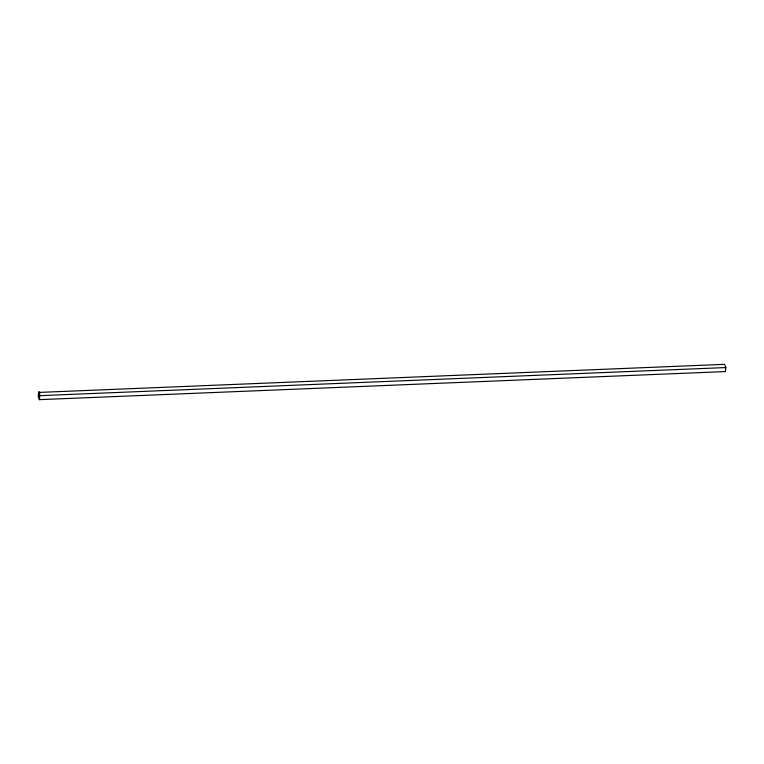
<?xml version="1.0" encoding="UTF-8"?>
<svg xmlns="http://www.w3.org/2000/svg" width="764" height="764" viewBox="0 0 764 764"><rect width="100%" height="100%" fill="white"/><g stroke="black" fill="none" stroke-linecap="round" stroke-linejoin="round"><path stroke-width="1.15" d="M38.592 392.438L38.2 396.44L39.394 399.658L725.408 371.562L725.8 367.56L724.606 364.342L38.592 392.438L39.785 395.656L39.394 399.658M39.785 395.656L725.8 367.56M38.687 392.849A2.378 0.506 87.7 0 0 39.27 396.421A2.378 0.506 87.7 0 0 39.566 392.849A2.378 0.506 87.7 0 0 38.687 392.849"/></g></svg>
